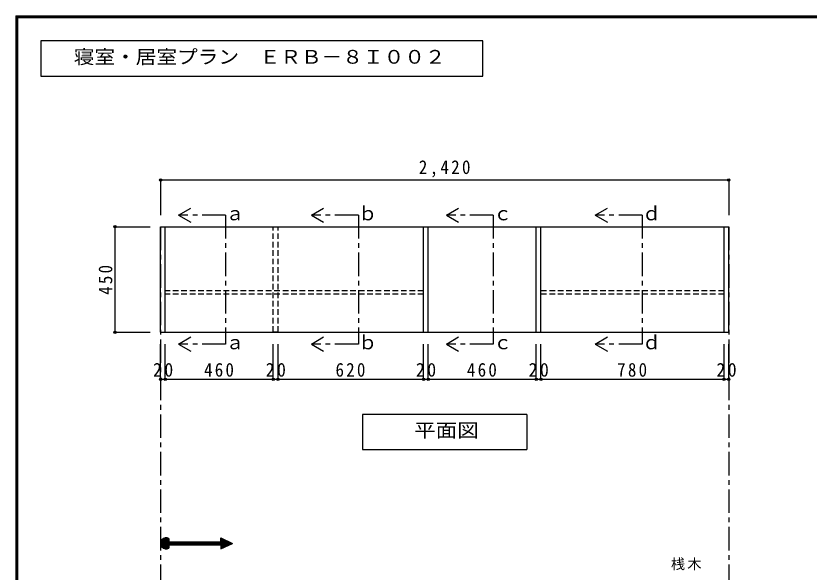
# Model space of a CAD drawing. Units: millimetres at full size, sheet at 1:20. Extents: x -3922 to 3878, y -2932 to 2722.
# Drawn here: x -3922 to -543, y 350 to 2722 of the extents above; entities that cross this region are included whole.
import ezdxf
from ezdxf.enums import TextEntityAlignment as Align

# ---------------------------------------------------------------- set-up
doc = ezdxf.new("R2010")
doc.units = ezdxf.units.MM
doc.header["$LTSCALE"] = 20
doc.header["$PDMODE"] = 32
doc.header["$PDSIZE"] = 10
doc.linetypes.add('CHAIN1', pattern=[8, 5, -1, 1, -1])
doc.linetypes.add('DASHED1', pattern=[1.8, 1.2, -0.6])
for name, color, linetype in [('0-2_本体', 2, 'Continuous'), ('0-3_固定棚', 2, 'Continuous'), ('0-4_可動棚', 3, 'Continuous'), ('0-6_ﾊﾟｲﾌﾟﾊﾝｶﾞｰ', 7, 'Continuous'), ('0-A_文字', 7, 'Continuous'), ('0-B_寸法', 7, 'Continuous'), ('F-1_枠', 6, 'Continuous')]:
    doc.layers.add(name, color=color, linetype=linetype)
doc.styles.add('ＭＳ ゴシック', font='')
doc.styles.get('ＭＳ ゴシック').set_extended_font_data('MS Gothic')

msp = doc.modelspace()

# ---------------------------------------------------------------- linework, layer by layer
at = {"layer": '0-2_本体'}
for p, q in [((-3305.36, 1822.73), (-3285.36, 1822.73)), ((-3305.36, 1372.73), (-3305.36, 1822.73)), ((-3285.36, 1372.73), (-3285.36, 1822.73)), ((-2165.36, 1372.73), (-2165.36, 1822.73)), ((-1685.36, 1372.73), (-1685.36, 1822.73)), ((-885.36, 1372.73), (-885.36, 1822.73)), ((-3305.36, 1372.73), (-3285.36, 1372.73)), ((-2185.36, 1372.73), (-2165.36, 1372.73)), ((-1705.36, 1372.73), (-1685.36, 1372.73)), ((-905.36, 1372.73), (-885.36, 1372.73))]:
    msp.add_line(p, q, dxfattribs=at)
at = {"layer": '0-2_本体', "linetype": 'DASHED1'}
for p, q in [((-2825.36, 1822.73), (-2805.36, 1822.73)), ((-2825.36, 1374.73), (-2825.36, 1822.73)), ((-2805.36, 1374.73), (-2805.36, 1822.73)), ((-2825.36, 1374.73), (-2805.36, 1374.73))]:
    msp.add_line(p, q, dxfattribs=at)
at = {"layer": '0-2_本体', "color": 3}
msp.add_line((-3305.36, 1372.73), (-885.36, 1372.73), dxfattribs=at)
at = {"layer": '0-2_本体'}
for points in [[(-2185.36, 1372.73), (-2185.36, 1822.73), (-2165.36, 1822.73)], [(-1705.36, 1372.73), (-1705.36, 1822.73), (-1685.36, 1822.73)], [(-905.36, 1372.73), (-905.36, 1822.73), (-885.36, 1822.73)]]:
    msp.add_lwpolyline(points, dxfattribs=at)
at = {"layer": '0-3_固定棚', "color": 3}
for p, q in [((-3285.36, 1822.73), (-2825.36, 1822.73)), ((-2165.36, 1822.73), (-905.36, 1822.73))]:
    msp.add_line(p, q, dxfattribs=at)
at = {"layer": '0-4_可動棚'}
msp.add_line((-2805.36, 1822.73), (-2185.36, 1822.73), dxfattribs=at)
at = {"layer": '0-6_ﾊﾟｲﾌﾟﾊﾝｶﾞｰ', "color": 4, "linetype": 'DASHED1'}
for p, q in [((-2185.36, 1550.22), (-3285.36, 1550.22)), ((-2185.36, 1535.24), (-3285.36, 1535.24)), ((-905.36, 1550.22), (-1685.36, 1550.22)), ((-905.36, 1535.24), (-1685.36, 1535.24))]:
    msp.add_line(p, q, dxfattribs=at)
at = {"layer": '0-A_文字'}
for p, q in [((-3815.36, 2615.63), (-3815.36, 2465.63)), ((-1933.23, 2615.63), (-3815.36, 2615.63)), ((-1933.23, 2465.63), (-1933.23, 2615.63)), ((-3815.36, 2465.63), (-1933.23, 2465.63)), ((-3228.85, 1872.73), (-3176.89, 1902.73)), ((-2663.02, 1872.73), (-2611.06, 1902.73)), ((-2088.14, 1872.73), (-2036.18, 1902.73)), ((-1454.16, 1872.73), (-1402.2, 1902.73)), ((-3228.85, 1872.73), (-3176.89, 1842.73)), ((-2663.02, 1872.73), (-2611.06, 1842.73)), ((-2088.14, 1872.73), (-2036.18, 1842.73)), ((-1454.16, 1872.73), (-1402.2, 1842.73)), ((-3228.85, 1322.73), (-3176.89, 1352.73)), ((-2663.02, 1322.73), (-2611.06, 1352.73)), ((-2088.14, 1322.73), (-2036.18, 1352.73)), ((-1454.16, 1322.73), (-1402.2, 1352.73)), ((-3228.85, 1322.73), (-3176.89, 1292.73)), ((-2663.02, 1322.73), (-2611.06, 1292.73)), ((-2088.14, 1322.73), (-2036.18, 1292.73)), ((-1454.16, 1322.73), (-1402.2, 1292.73)), ((-1744.76, 1022.73), (-2445.76, 1022.73)), ((-1744.76, 1022.73), (-1744.76, 872.73)), ((-3305.36, 472.25), (-3281.4, 496.2)), ((-3305.22, 475.22), (-3284.38, 496.06)), ((-3305.17, 469.61), (-3278.76, 496.02)), ((-3304.74, 467.21), (-3276.37, 495.58)), ((-3304.56, 478.71), (-3287.86, 495.4)), ((-3304.11, 465.01), (-3274.17, 494.96)), ((-3303.32, 462.98), (-3272.14, 494.16)), ((-3302.8, 483.29), (-3292.45, 493.65)), ((-3302.37, 461.09), (-3270.25, 493.22)), ((-3301.29, 459.34), (-3269.95, 490.69)), ((-3300.09, 457.72), (-3269.95, 487.86)), ((-3298.76, 456.22), (-3269.95, 485.03)), ((-3297.31, 454.84), (-3269.95, 482.21)), ((-3295.75, 453.58), (-3269.95, 479.38)), ((-3294.05, 452.44), (-3268, 478.49)), ((-3292.23, 451.44), (-3265.18, 478.49)), ((-3290.27, 450.57), (-3262.35, 478.49)), ((-3288.14, 449.87), (-3259.52, 478.49)), ((-3268.48, 466.7), (-3256.69, 478.49)), ((-3265.66, 466.7), (-3253.86, 478.49)), ((-3262.83, 466.7), (-3251.03, 478.49)), ((-3260, 466.7), (-3248.2, 478.49)), ((-3257.17, 466.7), (-3245.38, 478.49)), ((-3254.34, 466.7), (-3242.55, 478.49)), ((-3251.51, 466.7), (-3239.72, 478.49)), ((-3248.68, 466.7), (-3236.89, 478.49)), ((-3245.86, 466.7), (-3234.06, 478.49)), ((-3243.03, 466.7), (-3231.23, 478.49)), ((-3240.2, 466.7), (-3228.41, 478.49)), ((-3237.37, 466.7), (-3225.58, 478.49)), ((-3234.54, 466.7), (-3222.75, 478.49)), ((-3231.71, 466.7), (-3219.92, 478.49)), ((-3228.89, 466.7), (-3217.09, 478.49)), ((-3226.06, 466.7), (-3214.26, 478.49)), ((-3223.23, 466.7), (-3211.43, 478.49)), ((-3220.4, 466.7), (-3208.61, 478.49)), ((-3217.57, 466.7), (-3205.78, 478.49)), ((-3214.74, 466.7), (-3202.95, 478.49)), ((-3211.92, 466.7), (-3200.12, 478.49)), ((-3209.09, 466.7), (-3197.29, 478.49)), ((-3206.26, 466.7), (-3194.46, 478.49)), ((-3203.43, 466.7), (-3191.64, 478.49)), ((-3200.6, 466.7), (-3188.81, 478.49)), ((-3197.77, 466.7), (-3185.98, 478.49)), ((-3194.94, 466.7), (-3183.15, 478.49)), ((-3192.12, 466.7), (-3180.32, 478.49)), ((-3189.29, 466.7), (-3177.49, 478.49)), ((-3186.46, 466.7), (-3174.67, 478.49)), ((-3183.63, 466.7), (-3171.84, 478.49)), ((-3180.8, 466.7), (-3169.01, 478.49)), ((-3177.97, 466.7), (-3166.18, 478.49)), ((-3175.15, 466.7), (-3163.35, 478.49)), ((-3172.32, 466.7), (-3160.52, 478.49)), ((-3169.49, 466.7), (-3157.69, 478.49)), ((-3166.66, 466.7), (-3154.87, 478.49)), ((-3163.83, 466.7), (-3152.04, 478.49)), ((-3161, 466.7), (-3149.21, 478.49)), ((-3158.17, 466.7), (-3146.38, 478.49)), ((-3155.35, 466.7), (-3143.55, 478.49)), ((-3152.52, 466.7), (-3140.72, 478.49)), ((-3149.69, 466.7), (-3137.9, 478.49)), ((-3146.86, 466.7), (-3135.07, 478.49)), ((-3144.03, 466.7), (-3132.24, 478.49)), ((-3141.2, 466.7), (-3129.41, 478.49)), ((-3138.38, 466.7), (-3126.58, 478.49)), ((-3135.55, 466.7), (-3123.75, 478.49)), ((-3132.72, 466.7), (-3120.93, 478.49)), ((-3129.89, 466.7), (-3118.1, 478.49)), ((-3127.06, 466.7), (-3115.27, 478.49)), ((-3124.23, 466.7), (-3112.44, 478.49)), ((-3121.41, 466.7), (-3109.61, 478.49)), ((-3118.58, 466.7), (-3106.78, 478.49)), ((-3115.75, 466.7), (-3103.95, 478.49)), ((-3112.92, 466.7), (-3101.13, 478.49)), ((-3110.09, 466.7), (-3098.3, 478.49)), ((-3107.26, 466.7), (-3095.47, 478.49)), ((-3104.43, 466.7), (-3092.64, 478.49)), ((-3101.61, 466.7), (-3089.81, 478.49)), ((-3098.78, 466.7), (-3086.98, 478.49)), ((-3095.95, 466.7), (-3084.16, 478.49)), ((-3093.12, 466.7), (-3081.33, 478.49)), ((-3090.29, 466.7), (-3078.5, 478.49)), ((-3087.46, 466.7), (-3075.67, 478.49)), ((-3084.64, 466.7), (-3072.84, 478.49)), ((-3081.81, 466.7), (-3070.01, 478.49)), ((-3078.98, 466.7), (-3067.19, 478.49)), ((-3076.15, 466.7), (-3064.36, 478.49)), ((-3073.32, 466.7), (-3061.53, 478.49)), ((-3070.49, 466.7), (-3058.7, 478.49)), ((-3067.67, 466.7), (-3055.87, 478.49)), ((-3064.84, 466.7), (-3053.04, 478.49)), ((-3062.01, 466.7), (-3050.21, 478.49)), ((-3059.18, 466.7), (-3035.95, 489.93)), ((-3056.35, 466.7), (-3034.02, 489.03)), ((-3053.52, 466.7), (-3032.09, 488.13)), ((-3050.69, 466.7), (-3030.16, 487.24)), ((-3049.46, 496.21), (-2998.64, 472.6)), ((-3049.46, 478.49), (-3049.46, 496.21)), ((-3049.46, 493.39), (-3047.54, 495.31)), ((-3049.46, 490.56), (-3045.61, 494.42)), ((-3049.46, 487.73), (-3043.68, 493.52)), ((-3049.46, 484.9), (-3041.74, 492.62)), ((-3049.46, 482.07), (-3039.81, 491.72)), ((-3049.46, 479.24), (-3037.88, 490.83)), ((-3049.46, 465.1), (-3028.23, 486.34)), ((-3049.46, 462.27), (-3026.29, 485.44)), ((-3049.46, 459.45), (-3024.36, 484.55)), ((-3049.46, 456.62), (-3022.43, 483.65)), ((-3049.46, 453.79), (-3020.5, 482.75)), ((-3049.46, 450.96), (-3018.57, 481.85)), ((-3047.87, 449.73), (-3016.64, 480.96)), ((-3042.59, 452.18), (-3014.71, 480.06)), ((-3037.3, 454.64), (-3012.78, 479.16)), ((-3032.02, 457.09), (-3010.85, 478.26)), ((-3026.74, 459.54), (-3008.91, 477.37)), ((-3021.45, 462), (-3006.98, 476.47)), ((-3016.17, 464.45), (-3005.05, 475.57)), ((-3010.89, 466.91), (-3003.12, 474.68)), ((-3005.61, 469.36), (-3001.19, 473.78)), ((-3285.84, 449.34), (-3269.95, 465.23)), ((-3283.32, 449.04), (-3269.95, 462.41)), ((-3280.51, 449.02), (-3269.95, 459.58)), ((-3277.29, 449.41), (-3269.95, 456.75)), ((-3273.33, 450.54), (-3269.95, 453.92)), ((-3269.95, 466.7), (-3269.95, 452.15)), ((-3269.95, 466.7), (-3049.46, 466.7)), ((-3049.46, 448.99), (-2998.64, 472.6)), ((-3049.46, 466.7), (-3049.46, 448.99)), ((-3000.32, 471.82), (-2999.26, 472.88))]:
    msp.add_line(p, q, dxfattribs=at)
at = {"layer": '0-A_文字', "linetype": 'CHAIN1'}
for p, q in [((-3028.85, 1872.73), (-3228.85, 1872.73)), ((-3028.85, 1872.73), (-3028.85, 1322.73)), ((-2463.02, 1872.73), (-2663.02, 1872.73)), ((-2463.02, 1872.73), (-2463.02, 1322.73)), ((-1888.14, 1872.73), (-2088.14, 1872.73)), ((-1888.14, 1872.73), (-1888.14, 1322.73)), ((-1254.16, 1872.73), (-1454.16, 1872.73)), ((-1254.16, 1872.73), (-1254.16, 1322.73)), ((-3305.36, 1822.73), (-3305.36, -1711.27)), ((-885.36, 1822.73), (-885.36, -1711.27)), ((-3028.85, 1322.73), (-3228.85, 1322.73)), ((-2463.02, 1322.73), (-2663.02, 1322.73)), ((-1888.14, 1322.73), (-2088.14, 1322.73)), ((-1254.16, 1322.73), (-1454.16, 1322.73))]:
    msp.add_line(p, q, dxfattribs=at)
at = {"layer": '0-A_文字'}
for points in [[(-2445.76, 1022.73), (-2445.76, 872.73), (-1744.76, 872.73)], [(-3269.95, 493.04), (-3269.95, 478.49), (-3049.46, 478.49)]]:
    msp.add_lwpolyline(points, dxfattribs=at)
msp.add_arc((-3281.75, 472.6), 23.61, 60, 300, dxfattribs=at)
at = {"layer": '0-B_寸法', "color": 4}
for p, q in [((-3305.36, 2022.73), (-3305.36, 1872.73)), ((-3305.36, 2022.73), (-885.36, 2022.73)), ((-885.36, 2022.73), (-885.36, 1872.73)), ((-3500.36, 1822.73), (-3350.36, 1822.73)), ((-3500.36, 1822.73), (-3500.36, 1372.73)), ((-3500.36, 1372.73), (-3350.36, 1372.73)), ((-3305.36, 1172.73), (-3305.36, 1322.73)), ((-3285.36, 1172.73), (-3285.36, 1322.73)), ((-2825.36, 1172.73), (-2825.36, 1322.73)), ((-2805.36, 1172.73), (-2805.36, 1322.73)), ((-2805.36, 1172.73), (-2805.36, 1322.73)), ((-2185.36, 1172.73), (-2185.36, 1322.73)), ((-2165.36, 1172.73), (-2165.36, 1322.73)), ((-2165.36, 1172.73), (-2165.36, 1322.73)), ((-1705.36, 1172.73), (-1705.36, 1322.73)), ((-1685.36, 1172.73), (-1685.36, 1322.73)), ((-905.36, 1172.73), (-905.36, 1322.73)), ((-885.36, 1172.73), (-885.36, 1322.73)), ((-3305.36, 1172.73), (-3285.36, 1172.73)), ((-3285.36, 1172.73), (-2825.36, 1172.73)), ((-2825.36, 1172.73), (-2805.36, 1172.73)), ((-2805.36, 1172.73), (-2185.36, 1172.73)), ((-2185.36, 1172.73), (-2165.36, 1172.73)), ((-2165.36, 1172.73), (-1705.36, 1172.73)), ((-1705.36, 1172.73), (-1685.36, 1172.73)), ((-1685.36, 1172.73), (-905.36, 1172.73)), ((-905.36, 1172.73), (-885.36, 1172.73))]:
    msp.add_line(p, q, dxfattribs=at)
at = {"layer": '0-B_寸法'}
for p in [(-3305.36, 2022.73), (-885.36, 2022.73), (-3500.36, 1822.73), (-3500.36, 1372.73), (-3305.36, 1172.73), (-3285.36, 1172.73), (-2825.36, 1172.73), (-2805.36, 1172.73), (-2185.36, 1172.73), (-2165.36, 1172.73), (-1705.36, 1172.73), (-1685.36, 1172.73), (-905.36, 1172.73), (-885.36, 1172.73)]:
    msp.add_point(p, dxfattribs=at)
at = {"layer": 'F-1_枠'}
for p, q in [((-3922.03, 2722.29), (-3922.03, -2864.37)), ((-3922.03, 2722.29), (3877.97, 2722.29)), ((-3922.03, 2718.96), (3877.97, 2718.96)), ((-3922.03, 2715.63), (3877.97, 2715.63)), ((-3918.7, 2722.29), (-3918.7, -2864.37)), ((-3915.36, 2722.29), (-3915.36, -2864.37))]:
    msp.add_line(p, q, dxfattribs=at)

# ---------------------------------------------------------------- texts
at = {"layer": '0-A_文字', "style": 'ＭＳ ゴシック'}
for s, width, p in [('寝室・居室プラン\u3000ＥＲＢ－８Ｉ００２', 1.1, (-3675.36, 2500.63)), ('平面図', 1.15, (-2225.76, 907.73))]:
    msp.add_text(s, height=58.65, dxfattribs=dict(at, width=width)).set_placement(p, align=Align.BOTTOM_LEFT)
for s, p in [('ａ', (-3028.85, 1832.73)), ('ｂ', (-2463.02, 1832.73)), ('ｃ', (-1888.14, 1832.73)), ('ｄ', (-1254.16, 1832.73)), ('ｂ', (-2463.02, 1282.73)), ('ｄ', (-1254.16, 1282.73)), ('ａ', (-3028.85, 1282.73)), ('ｃ', (-1888.14, 1282.73))]:
    msp.add_text(s, height=58.65, dxfattribs=at).set_placement(p, align=Align.BOTTOM_LEFT)
at = {"layer": '0-B_寸法', "attachment_point": 7, "style": 'ＭＳ ゴシック'}
for s, insert, char_height in [('\\T1.28;\\W0.9;2,420', (-2205.36, 2032.73), 58.65), ('\\T1.27;\\W0.95;20', (-3337.86, 1182.73), 58.65), ('\\T1.27;\\W0.9;460', (-3120.36, 1182.73), 58.65), ('\\T1.27;\\W0.95;20', (-2857.86, 1182.73), 58.65), ('\\T1.27;\\W0.9;620', (-2560.36, 1182.73), 58.65), ('\\T1.27;\\W0.95;20', (-2217.86, 1182.73), 58.65), ('\\T1.27;\\W0.9;460', (-2000.36, 1182.73), 58.65), ('\\T1.27;\\W0.95;20', (-1737.86, 1182.73), 58.65), ('\\T1.27;\\W0.9;780', (-1360.36, 1182.73), 58.65), ('\\T1.27;\\W0.95;20', (-937.86, 1182.73), 58.65), ('\\T1.17;桟木', (-1131.57, 358.08), 43.99)]:
    msp.add_mtext(s, dxfattribs=dict(at, insert=insert, char_height=char_height))
at = {"layer": '0-B_寸法', "insert": (-3510.36, 1532.73), "char_height": 58.65, "attachment_point": 7, "rotation": 90, "style": 'ＭＳ ゴシック'}
msp.add_mtext('\\T1.27;\\W0.9;450', dxfattribs=at)

doc.saveas('drawing.dxf')
